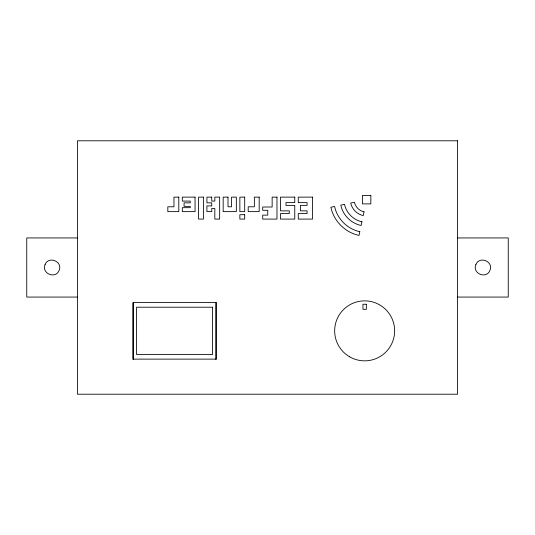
<?xml version="1.0" encoding="UTF-8"?>
<svg xmlns="http://www.w3.org/2000/svg" width="535" height="535" viewBox="0 0 535 535"><rect width="100%" height="100%" fill="white"/><g stroke="black" fill="none" stroke-linecap="round" stroke-linejoin="round"><path stroke-width="0.8" d="M77.435 237.935L26.75 237.935L26.75 297.065L77.435 297.065M457.565 237.935L508.25 237.935L508.25 297.065L457.565 297.065M215.973 302.957L215.973 359.587M133.188 302.957L133.188 359.587M45.067 264.591C41.128 273.472 55.62 279.477 59.117 270.409C63.056 261.528 48.565 255.523 45.067 264.591M475.882 264.591C471.944 273.472 486.435 279.477 489.933 270.409C493.872 261.528 479.38 255.523 475.882 264.591M359.814 231.682L359.025 235.4C345.189 232.524 333.76 221.095 330.884 207.259L334.602 206.47C337.177 218.862 347.422 229.107 359.814 231.682M361.921 221.764L361.132 225.482C351.141 223.409 342.875 215.15 340.802 205.152L344.52 204.363C346.292 212.917 353.367 219.992 361.921 221.764M364.034 211.853L363.238 215.572C357.086 214.288 351.997 209.198 350.713 203.046L354.431 202.257C355.414 206.971 359.313 210.87 364.034 211.853M457.565 140.792L77.435 140.792L77.435 394.208L457.565 394.208L457.565 140.792M370.842 195.442L362.396 195.442L362.396 203.888L370.842 203.888L370.842 195.442M178.804 197.127L173.969 197.127L173.969 206.791L167.823 206.791L167.823 211.626L178.804 211.626L178.804 197.127M195.054 197.127L182.315 197.127L182.315 201.08L190.226 201.08L190.226 202.839L184.073 202.839L184.073 206.356L190.226 206.356L190.226 207.674L182.315 207.674L182.315 211.626L195.054 211.626L195.054 197.127M203.4 197.127L198.572 197.127L198.572 219.089L203.4 219.089L203.4 197.127M211.746 197.127L206.918 197.127L206.918 202.839L211.746 202.839L211.746 205.915L206.918 205.915L206.918 211.626L211.746 211.626L211.746 208.55L214.823 208.55L214.823 219.089L219.651 219.089L219.651 197.127L214.823 197.127L214.823 201.08L211.746 201.08L211.746 197.127M227.997 197.127L223.169 197.127L223.169 211.626L236.343 211.626L236.343 197.127L231.515 197.127L231.515 206.791L227.997 206.791L227.997 197.127M244.689 197.127L239.861 197.127L239.861 211.626L244.689 211.626L244.689 197.127M259.187 197.127L254.359 197.127L254.359 206.791L248.207 206.791L248.207 211.626L259.187 211.626L259.187 197.127M276.976 197.127L272.148 197.127L272.148 207.012L262.705 207.012L262.705 210.309L267.754 210.309L267.754 215.137L262.705 215.137L262.705 219.089L276.976 219.089L276.976 197.127M294.765 197.127L280.494 197.127L280.494 210.857L289.274 210.857L289.274 213.599L280.494 213.599L280.494 219.089L294.765 219.089L294.765 205.366L285.984 205.366L285.984 202.618L294.765 202.618L294.765 197.127M312.56 197.127L298.283 197.127L298.283 202.618L307.07 202.618L307.07 205.366L300.476 205.366L300.476 210.857L307.07 210.857L307.07 213.599L298.283 213.599L298.283 219.089L312.56 219.089L312.56 197.127M244.689 214.702L239.861 214.702L239.861 219.089L244.689 219.089L244.689 214.702M216.153 302.589L133.008 302.589L133.008 359.125L216.153 359.125L216.153 302.589M366.335 304.248L362.957 304.248L362.957 309.317L366.335 309.317L366.335 304.248M212.589 307.204L136.565 307.204L136.565 354.511L212.589 354.511L212.589 307.204M349.649 356.825A29.987 29.987 0 0 0 394.636 330.857A29.987 29.987 0 0 0 349.649 304.883A29.987 29.987 0 0 0 349.649 356.825"/></g></svg>
